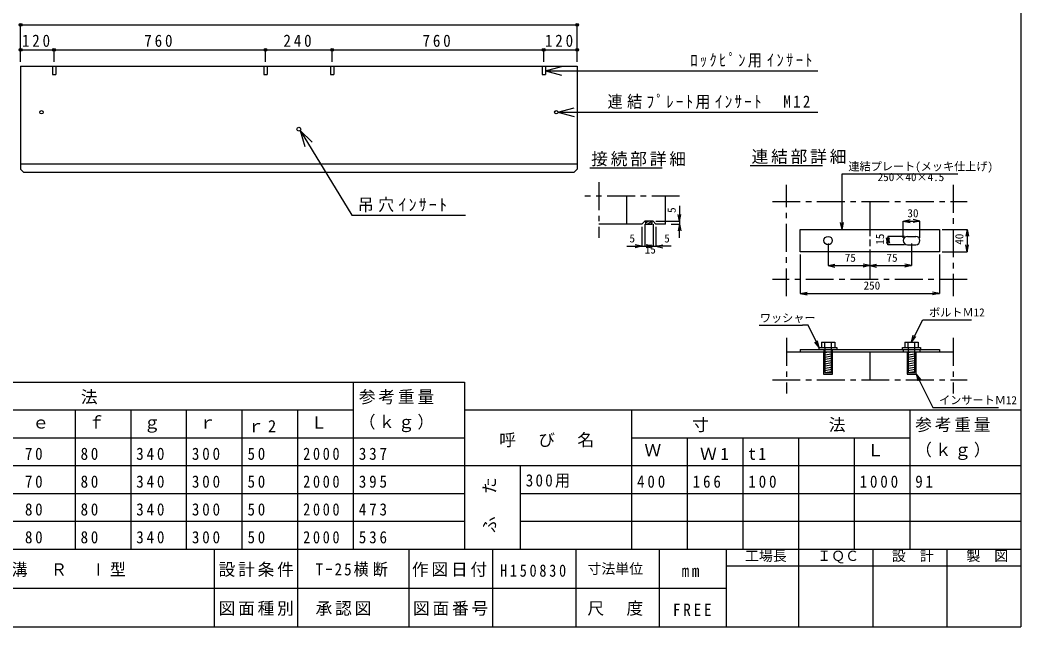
# Model space of a CAD drawing. Units: millimetres, scale not verified, with parts at other scales. Extents: x -2720 to 2680, y -1900 to 1800.
# Drawn here: x -918 to 2680, y -1900 to 282 of the extents above; entities that cross this region are included whole.
import ezdxf
from ezdxf.enums import TextEntityAlignment as Align

# ---------------------------------------------------------------- set-up
doc = ezdxf.new("R2010")
doc.units = ezdxf.units.MM
doc.header["$LTSCALE"] = 20
doc.header["$PDMODE"] = 32
doc.header["$PDSIZE"] = 10
for name, pattern in [('CHAIN1', [8, 5, -1, 1, -1]), ('DASHED1', [1.8, 1.2, -0.6]), ('DASHED2', [3, 2, -1])]:
    doc.linetypes.add(name, pattern=pattern)
for name, color, linetype in [('0-1', 2, 'Continuous'), ('0-2', 7, 'Continuous'), ('0-F', 2, 'Continuous')]:
    doc.layers.add(name, color=color, linetype=linetype)
doc.styles.add('ＭＳ ゴシック', font='')
doc.styles.get('ＭＳ ゴシック').set_extended_font_data('MS Gothic')

msp = doc.modelspace()

# ---------------------------------------------------------------- linework, layer by layer
at = {"layer": '0-1', "color": 3}
for p, q in [((-915.52, 115.24), (1084.48, 115.24)), ((1084.48, 115.24), (1084.48, -254.76)), ((-915.52, -234.76), (1084.48, -234.76)), ((-905.52, -264.76), (1074.48, -264.76)), ((1074.48, -264.76), (1084.48, -254.76))]:
    msp.add_line(p, q, dxfattribs=at)
at = {"layer": '0-1', "color": 3, "linetype": 'DASHED2'}
for p, q in [((-801.52, 115.24), (-801.52, 85.24)), ((-789.52, 115.24), (-789.52, 85.24)), ((-41.52, 115.24), (-41.52, 85.24)), ((-29.52, 115.24), (-29.52, 85.24)), ((198.48, 115.24), (198.48, 85.24)), ((210.48, 115.24), (210.48, 85.24)), ((958.48, 115.24), (958.48, 85.24)), ((970.48, 115.24), (970.48, 85.24)), ((-801.52, 85.24), (-789.52, 85.24)), ((-41.52, 85.24), (-29.52, 85.24)), ((198.48, 85.24), (210.48, 85.24)), ((958.48, 85.24), (970.48, 85.24))]:
    msp.add_line(p, q, dxfattribs=at)
at = {"layer": '0-1', "color": 3}
msp.add_lwpolyline([(-915.52, 115.24), (-915.52, -254.76), (-905.52, -264.76)], dxfattribs=at)
for centre, radius in [((-840.52, -49.76), 6), ((1009.48, -49.76), 6), ((84.48, -110.76), 7)]:
    msp.add_circle(centre, radius, dxfattribs=at)
at = {"layer": '0-2'}
for p, q in [((-915.52, 131.2), (-915.52, 263.91)), ((-915.52, 263.91), (1084.48, 263.91)), ((1084.48, 131.2), (1084.48, 263.91)), ((-915.52, 174.63), (1084.48, 174.63)), ((-795.52, 131.2), (-795.52, 174.63)), ((-35.52, 131.2), (-35.52, 174.63)), ((204.48, 131.2), (204.48, 174.63)), ((964.48, 131.2), (964.48, 174.63)), ((970.48, 99.49), (1028.43, 115.02)), ((970.48, 99.49), (1949.46, 99.49)), ((970.48, 99.49), (1028.43, 83.96)), ((1015.48, -49.76), (1073.43, -34.23)), ((1015.48, -49.76), (1073.43, -65.29)), ((1015.48, -49.76), (1949.46, -49.76)), ((89.17, -115.95), (132.69, -157.26)), ((89.17, -115.95), (106.21, -173.48)), ((1130.11, -249.3), (1390.11, -249.3)), ((1706.7, -241.19), (1966.7, -241.19)), ((2036.7, -471.19), (2036.7, -271.19)), ((1330.75, -447.84), (1341.42, -441.69)), ((1336.09, -451.69), (1353.41, -441.69)), ((1348.09, -451.69), (1354.75, -447.84)), ((2036.7, -471.19), (2031.5, -446.74)), ((2036.7, -471.19), (2041.9, -446.74)), ((2271.7, -496.19), (2301.7, -496.19)), ((2271.7, -526.19), (2301.7, -526.19)), ((1738.7, -815.79), (1894.7, -815.79)), ((1914.7, -815.79), (1894.7, -815.79)), ((1954.7, -895.79), (1914.7, -815.79)), ((2286.7, -875.79), (2326.7, -795.79)), ((2286.7, -875.79), (2292.98, -851.6)), ((2286.7, -875.79), (2302.28, -856.24)), ((1954.7, -895.79), (1939.11, -876.24)), ((1954.7, -895.79), (1948.41, -871.6)), ((2386.7, -902.19), (2386.7, -911.19)), ((2302.7, -991.19), (2362.7, -1111.19)), ((2302.7, -991.19), (2308.98, -1015.39)), ((2302.7, -991.19), (2318.28, -1010.74)), ((-2720, -1020), (680, -1020)), ((280, -1020), (280, -1620)), ((680, -1020), (680, -1620)), ((2362.7, -1111.19), (2382.7, -1111.19)), ((2382.7, -1111.19), (2598.7, -1111.19)), ((-2120, -1120), (280, -1120)), ((-720, -1120), (-720, -1620)), ((-520, -1120), (-520, -1620)), ((-320, -1120), (-320, -1620)), ((-120, -1120), (-120, -1620)), ((80, -1120), (80, -1620)), ((680, -1120), (764.74, -1120)), ((680, -1120), (2680, -1120)), ((680, -1120), (713.47, -1120)), ((1280, -1120), (1280, -1620)), ((2280, -1120), (2280, -1620)), ((-2720, -1220), (680, -1220)), ((1280, -1220), (2280, -1220)), ((1480, -1220), (1480, -1620)), ((1680, -1220), (1680, -1620)), ((1880, -1220), (1880, -1620)), ((2080, -1220), (2080, -1620)), ((-2520, -1320), (680, -1320)), ((680, -1320), (713.66, -1320)), ((680, -1320), (2680, -1320)), ((680, -1320), (728.48, -1320)), ((880, -1320), (880, -1620)), ((-2520, -1420), (680, -1420)), ((880, -1420), (2680, -1420)), ((-2520, -1520), (680, -1520)), ((880, -1520), (2680, -1520))]:
    msp.add_line(p, q, dxfattribs=at)
at = {"layer": '0-2', "linetype": 'CHAIN1'}
for p, q in [((1162.75, -301.69), (1162.75, -501.69)), ((1836.7, -711.19), (1836.7, -311.19)), ((2436.7, -311.19), (2436.7, -711.19)), ((1452.75, -351.69), (1112.75, -351.69)), ((1786.7, -371.19), (2486.7, -371.19)), ((2486.7, -651.19), (1786.7, -651.19)), ((1836.7, -861.19), (1836.7, -1061.19)), ((2436.7, -861.19), (2436.7, -1061.19)), ((1786.7, -1011.19), (2486.7, -1011.19))]:
    msp.add_line(p, q, dxfattribs=at)
at = {"layer": '0-2', "color": 3}
for p, q in [((1262.75, -451.69), (1262.75, -351.69)), ((1402.75, -451.69), (1402.75, -351.69)), ((2136.7, -371.19), (2136.7, -471.19)), ((2136.7, -551.19), (2136.7, -651.19)), ((1836.7, -911.19), (2436.7, -911.19)), ((1886.7, -902.19), (1886.7, -911.19)), ((1886.7, -902.19), (2386.7, -902.19)), ((1971.7, -902.19), (1971.7, -911.19)), ((2001.7, -902.19), (2001.7, -911.19)), ((2136.7, -911.19), (2136.7, -1011.19)), ((2256.7, -902.19), (2256.7, -911.19)), ((2316.7, -902.19), (2316.7, -911.19))]:
    msp.add_line(p, q, dxfattribs=at)
at = {"layer": '0-2', "color": 4}
for p, q in [((1452.75, -441.69), (1447.56, -417.23)), ((1317.75, -461.69), (1317.75, -531.69)), ((1327.75, -451.69), (1327.75, -531.69)), ((1357.75, -451.69), (1357.75, -531.69)), ((1367.75, -441.69), (1452.75, -441.69)), ((1367.75, -461.69), (1367.75, -531.69)), ((1422.75, -451.69), (1452.75, -451.69)), ((1452.75, -441.69), (1452.75, -451.69)), ((1452.75, -451.69), (1457.95, -476.14)), ((2256.7, -441.19), (2281.15, -435.99)), ((2256.7, -501.19), (2256.7, -441.19)), ((2256.7, -441.19), (2316.7, -441.19)), ((2256.7, -441.19), (2281.15, -446.39)), ((2316.7, -441.19), (2292.24, -435.99)), ((2316.7, -441.19), (2292.24, -446.39)), ((2316.7, -501.19), (2316.7, -441.19)), ((2201.7, -496.19), (2196.5, -520.65)), ((2201.7, -526.19), (2196.5, -501.74)), ((2261.7, -496.19), (2201.7, -496.19)), ((2201.7, -496.19), (2201.7, -526.19)), ((2201.7, -496.19), (2206.9, -520.65)), ((2201.7, -526.19), (2206.9, -501.74)), ((2396.7, -471.19), (2486.7, -471.19)), ((2486.7, -471.19), (2481.5, -495.65)), ((2486.7, -471.19), (2486.7, -551.19)), ((2486.7, -471.19), (2491.9, -495.65)), ((1317.75, -531.69), (1293.3, -536.88)), ((1317.75, -531.69), (1327.75, -531.69)), ((1327.75, -531.69), (1352.21, -526.49)), ((1327.75, -531.69), (1357.75, -531.69)), ((1327.75, -531.69), (1352.21, -536.88)), ((1357.75, -531.69), (1333.3, -526.49)), ((1357.75, -531.69), (1333.3, -536.88)), ((1357.75, -531.69), (1367.75, -531.69)), ((1367.75, -531.69), (1392.21, -526.49)), ((2261.7, -526.19), (2201.7, -526.19)), ((2286.7, -521.19), (2286.7, -601.19)), ((2486.7, -551.19), (2481.5, -526.74)), ((2486.7, -551.19), (2491.9, -526.74)), ((1886.7, -561.19), (1886.7, -701.19)), ((2136.7, -561.19), (2136.7, -601.19)), ((2386.7, -561.19), (2386.7, -701.19)), ((2396.7, -551.19), (2486.7, -551.19)), ((1986.7, -601.19), (2011.15, -595.99)), ((1986.7, -601.19), (2011.15, -606.39)), ((2136.7, -601.19), (2112.24, -595.99)), ((2136.7, -601.19), (2112.24, -606.39)), ((2136.7, -601.19), (2161.15, -595.99)), ((2136.7, -601.19), (2286.7, -601.19)), ((2136.7, -601.19), (2161.15, -606.39)), ((2286.7, -601.19), (2262.24, -595.99)), ((2286.7, -601.19), (2262.24, -606.39)), ((1886.7, -701.19), (1911.15, -695.99)), ((1886.7, -701.19), (2386.7, -701.19)), ((1886.7, -701.19), (1911.15, -706.39)), ((2386.7, -701.19), (2362.24, -695.99)), ((2386.7, -701.19), (2362.24, -706.39))]:
    msp.add_line(p, q, dxfattribs=at)
at = {"layer": '0-2', "color": 3, "linetype": 'DASHED1'}
msp.add_line((2136.7, -471.19), (2136.7, -551.19), dxfattribs=at)
at = {"layer": '0-2', "color": 2}
for p, q in [((1962.7, -875.79), (1962.7, -895.79)), ((1962.7, -875.79), (2010.7, -875.79)), ((1974.7, -895.79), (1974.7, -875.79)), ((1998.7, -895.79), (1998.7, -875.79)), ((2010.7, -875.79), (2010.7, -895.79)), ((2262.7, -875.79), (2262.7, -895.79)), ((2262.7, -875.79), (2310.7, -875.79)), ((2274.7, -895.79), (2274.7, -875.79)), ((2298.7, -895.79), (2298.7, -875.79)), ((2310.7, -875.79), (2310.7, -895.79)), ((1974.7, -913.79), (1990.3, -911.19)), ((1974.7, -921.79), (1998.7, -917.79)), ((1974.7, -929.79), (1998.7, -925.79)), ((1974.7, -937.79), (1998.7, -933.79)), ((2274.7, -913.79), (2290.3, -911.19)), ((2274.7, -921.79), (2298.7, -917.79)), ((2274.7, -929.79), (2298.7, -925.79)), ((2274.7, -937.79), (2298.7, -933.79)), ((1974.7, -945.79), (1998.7, -941.79)), ((1974.7, -953.79), (1998.7, -949.79)), ((1974.7, -961.79), (1998.7, -957.79)), ((1974.7, -969.79), (1998.7, -965.79)), ((2274.7, -945.79), (2298.7, -941.79)), ((2274.7, -953.79), (2298.7, -949.79)), ((2274.7, -961.79), (2298.7, -957.79)), ((2274.7, -969.79), (2298.7, -965.79)), ((1974.7, -977.79), (1998.7, -973.79)), ((1974.7, -985.79), (1998.7, -981.79)), ((2274.7, -977.79), (2298.7, -973.79)), ((2274.7, -985.79), (2298.7, -981.79))]:
    msp.add_line(p, q, dxfattribs=at)
at = {"layer": '0-2'}
for points in [[(89.17, -115.95), (275.33, -419.82), (683.91, -419.82)], [(2036.7, -271.19), (2056.7, -271.19), (2452.7, -271.19)], [(1330.75, -441.69), (1330.75, -451.69), (1354.75, -451.69), (1354.75, -441.69)], [(2326.7, -795.79), (2346.7, -795.79), (2502.7, -795.79)]]:
    msp.add_lwpolyline(points, dxfattribs=at)
at = {"layer": '0-2', "color": 4}
for points in [[(1452.75, -386.69), (1452.75, -441.69), (1457.95, -417.23)], [(1452.75, -501.69), (1452.75, -451.69), (1447.56, -476.14)], [(1262.75, -531.69), (1317.75, -531.69), (1293.3, -526.49)], [(1422.75, -531.69), (1367.75, -531.69), (1392.21, -536.88)], [(1986.7, -521.19), (1986.7, -601.19), (2136.7, -601.19)]]:
    msp.add_lwpolyline(points, dxfattribs=at)
at = {"layer": '0-2', "color": 3}
for points in [[(1402.75, -451.69), (1367.75, -451.69), (1357.75, -441.69), (1327.75, -441.69), (1317.75, -451.69), (1162.75, -451.69)], [(1954.7, -902.19), (1954.7, -895.79), (2018.7, -895.79), (2018.7, -902.19)], [(2254.7, -902.19), (2254.7, -895.79), (2318.7, -895.79), (2318.7, -902.19)], [(1970.7, -911.19), (1970.7, -991.19), (2002.7, -991.19), (2002.7, -911.19)], [(2270.7, -911.19), (2270.7, -991.19), (2302.7, -991.19), (2302.7, -911.19)]]:
    msp.add_lwpolyline(points, dxfattribs=at)
at = {"layer": '0-2'}
msp.add_lwpolyline([(1886.7, -471.19), (2386.7, -471.19), (2386.7, -551.19), (1886.7, -551.19)], close=True, dxfattribs=at)
at = {"layer": '0-2', "color": 2}
for points in [[(1974.7, -895.79), (1974.7, -985.79), (1998.7, -985.79), (1998.7, -895.79)], [(2274.7, -895.79), (2274.7, -985.79), (2298.7, -985.79), (2298.7, -895.79)]]:
    msp.add_lwpolyline(points, dxfattribs=at)
at = {"layer": '0-2'}
msp.add_circle((1986.7, -511.19), 15, dxfattribs=at)
for centre, start, end in [((2271.7, -511.19), 90, 270), ((2301.7, -511.19), 270, 90)]:
    msp.add_arc(centre, 15, start, end, dxfattribs=at)
for p in [(-915.52, 263.91), (1084.48, 263.91), (-915.52, 174.63), (-795.52, 174.63), (-35.52, 174.63), (204.48, 174.63), (964.48, 174.63), (1084.48, 174.63)]:
    msp.add_point(p, dxfattribs=at)
at = {"layer": '0-F'}
for p, q in [((2680, 1800), (2680, -1900)), ((-2720, -1620), (2680, -1620)), ((-220, -1620), (-220, -1900)), ((80, -1620), (80, -1900)), ((480, -1620), (480, -1900)), ((780, -1620), (780, -1900)), ((1080, -1620), (1080, -1900)), ((1380, -1620), (1380, -1900)), ((1620, -1620), (1620, -1900)), ((1880, -1620), (1880, -1900)), ((2148, -1620), (2148, -1900)), ((2414, -1620), (2414, -1900)), ((1620, -1680), (2680, -1680)), ((-1720, -1760), (1620, -1760)), ((-2720, -1900), (2680, -1900))]:
    msp.add_line(p, q, dxfattribs=at)

# ---------------------------------------------------------------- texts
at = {"layer": '0-2', "color": 4, "style": 'ＭＳ ゴシック'}
for s, p in [('連結プレート(メッキ仕上げ)', (2059.7, -268.19)), ('250×40×4.5', (2164.7, -306.19)), ('15', (1327.75, -566.69)), ('250', (2114.2, -696.19)), ('ボルトＭ12', (2349.7, -792.79)), ('ワッシャー', (1741.7, -812.79)), ('インサートＭ12', (2385.7, -1108.19))]:
    msp.add_text(s, height=29.33, dxfattribs=at).set_placement(p, align=Align.BOTTOM_LEFT)
for s, rotation, p in [('5', 90, (1447.75, -411.69)), ('30', 359.999, (2271.7, -436.19)), ('5', 0.001, (1272.75, -526.69)), ('5', 0.001, (1397.75, -526.69)), ('15', 90, (2196.7, -526.19)), ('40', 90, (2481.7, -526.19)), ('75', 359.999, (2046.7, -596.19)), ('75', 359.999, (2196.7, -596.19))]:
    msp.add_text(s, height=29.33, rotation=rotation, dxfattribs=at).set_placement(p, align=Align.BOTTOM_LEFT)
at = {"layer": '0-2', "style": 'ＭＳ ゴシック'}
for s, p in [('ｆ', (-673.45, -1200)), ('Ｌ', (126.55, -1200)), ('ｅ', (-873.45, -1200)), ('ｇ', (-473.45, -1200)), ('ｒ', (-273.45, -1200)), ('Ｗ', (1326.55, -1300)), ('Ｌ', (2126.55, -1300))]:
    msp.add_text(s, height=43.99, dxfattribs=at).set_placement(p, align=Align.BOTTOM_LEFT)
at = {"layer": '0-2', "char_height": 43.99, "attachment_point": 7, "style": 'ＭＳ ゴシック'}
for s, insert in [('\\T1.38;\\W0.9;120', (-911.02, 184.63)), ('\\T1.38;\\W0.9;760', (-471.02, 184.63)), ('\\T1.38;\\W0.9;240', (28.98, 184.63)), ('\\T1.38;\\W0.9;760', (528.98, 184.63)), ('\\T1.38;\\W0.9;120', (968.98, 184.63)), ('\\T1.35;\\W0.85;ﾛｯｸﾋﾟﾝ用ｲﾝｻｰﾄ', (1491.74, 110.56)), ('\\T1.3;\\W0.9;連結ﾌﾟﾚｰﾄ用ｲﾝｻｰﾄ\u3000M12', (1194.03, -38.69)), ('\\T1.17;接続部詳細', (1135.11, -244.3)), ('\\T1.17;連結部詳細', (1711.7, -236.19)), ('\\T1.28;\\W0.95;吊穴ｲﾝｻｰﾄ', (296.58, -409.2)), ('\\T1.17;寸\u3000\u3000\u3000\u3000\u3000\u3000法', (-1190.57, -1100)), ('\\T1.17;参考重量', (300, -1100)), ('\\T1.17;（ｋｇ）', (300, -1200)), ('\\T1.17;寸\u3000\u3000\u3000\u3000\u3000\u3000法', (1497.77, -1200)), ('\\T1.17;参考重量', (2300, -1200)), ('\\T1.22;ｒ2', (-100, -1200)), ('\\T1.17;呼\u3000び\u3000名', (804.65, -1254.61)), ('\\T1.36;\\W0.9;70', (-900, -1300)), ('\\T1.36;\\W0.9;80', (-700, -1300)), ('\\T1.38;\\W0.9;340', (-500, -1300)), ('\\T1.38;\\W0.9;300', (-300, -1300)), ('\\T1.36;\\W0.9;50', (-100, -1300)), ('\\T1.38;\\W0.85;2000', (100, -1300)), ('\\T1.38;\\W0.9;337', (300, -1300)), ('\\T1.22;Ｗ1', (1526.55, -1300)), ('\\T1.36;\\W0.9;t1', (1700, -1300)), ('\\T1.17;（ｋｇ）', (2300, -1300)), ('\\T1.36;\\W0.9;70', (-900, -1400)), ('\\T1.36;\\W0.9;80', (-700, -1400)), ('\\T1.38;\\W0.9;340', (-500, -1400)), ('\\T1.38;\\W0.9;300', (-300, -1400)), ('\\T1.36;\\W0.9;50', (-100, -1400)), ('\\T1.38;\\W0.85;2000', (100, -1400)), ('\\T1.38;\\W0.9;395', (300, -1400)), ('\\T1.3;\\W0.9;300用', (900, -1400)), ('\\T1.38;\\W0.9;400', (1300, -1400)), ('\\T1.38;\\W0.9;166', (1500, -1400)), ('\\T1.38;\\W0.9;100', (1700, -1400)), ('\\T1.38;\\W0.9;1000', (2100, -1400)), ('\\T1.36;\\W0.9;91', (2300, -1400)), ('\\T1.36;\\W0.9;80', (-900, -1500)), ('\\T1.36;\\W0.9;80', (-700, -1500)), ('\\T1.38;\\W0.9;340', (-500, -1500)), ('\\T1.38;\\W0.9;300', (-300, -1500)), ('\\T1.36;\\W0.9;50', (-100, -1500)), ('\\T1.38;\\W0.85;2000', (100, -1500)), ('\\T1.38;\\W0.9;473', (300, -1500)), ('\\T1.36;\\W0.9;80', (-900, -1600)), ('\\T1.36;\\W0.9;80', (-700, -1600)), ('\\T1.38;\\W0.9;340', (-500, -1600)), ('\\T1.38;\\W0.9;300', (-300, -1600)), ('\\T1.36;\\W0.9;50', (-100, -1600)), ('\\T1.38;\\W0.85;2000', (100, -1600)), ('\\T1.38;\\W0.9;536', (300, -1600))]:
    msp.add_mtext(s, dxfattribs=dict(at, insert=insert))
at = {"layer": '0-2', "insert": (794.16, -1562.39), "char_height": 43.99, "attachment_point": 7, "rotation": 90, "style": 'ＭＳ ゴシック'}
msp.add_mtext('\\T1.17;ふ\u3000た', dxfattribs=at)
at = {"layer": '0-F', "color": 4, "style": 'ＭＳ ゴシック'}
for s, p in [('工場長', (1687.89, -1673.52)), ('ＩＱＣ', (1947.89, -1673.52)), ('設\u3000計', (2215.89, -1673.52)), ('製\u3000図', (2483.89, -1673.52)), ('寸法単位', (1121.75, -1720))]:
    msp.add_text(s, height=36.66, dxfattribs=at).set_placement(p, align=Align.BOTTOM_LEFT)
at = {"layer": '0-F', "color": 7, "char_height": 43.99, "attachment_point": 7, "style": 'ＭＳ ゴシック'}
for s, insert in [('\\T1.24;\\W0.95;ﾏﾙﾁｽﾘｯﾄ側溝\u3000Ｒ\u3000Ⅰ型', (-1265.82, -1720)), ('\\T1.17;設計条件', (-204.1, -1720)), ('\\T1.27;\\W0.9;Tｰ25横断', (144.38, -1720)), ('\\T1.17;作図日付', (490.71, -1720)), ('\\T1.39;\\W0.85;H150830', (807.59, -1720)), ('\\T1.36;\\W0.9;mm', (1460.31, -1720)), ('\\T1.17;図面種別', (-204.1, -1860)), ('\\T1.17;承認図', (144.38, -1860)), ('\\T1.17;図面番号', (494.76, -1860)), ('\\T1.17;尺\u3000度', (1121.75, -1860)), ('\\T1.38;\\W0.9;FREE', (1429.2, -1860))]:
    msp.add_mtext(s, dxfattribs=dict(at, insert=insert))

doc.saveas('drawing.dxf')
